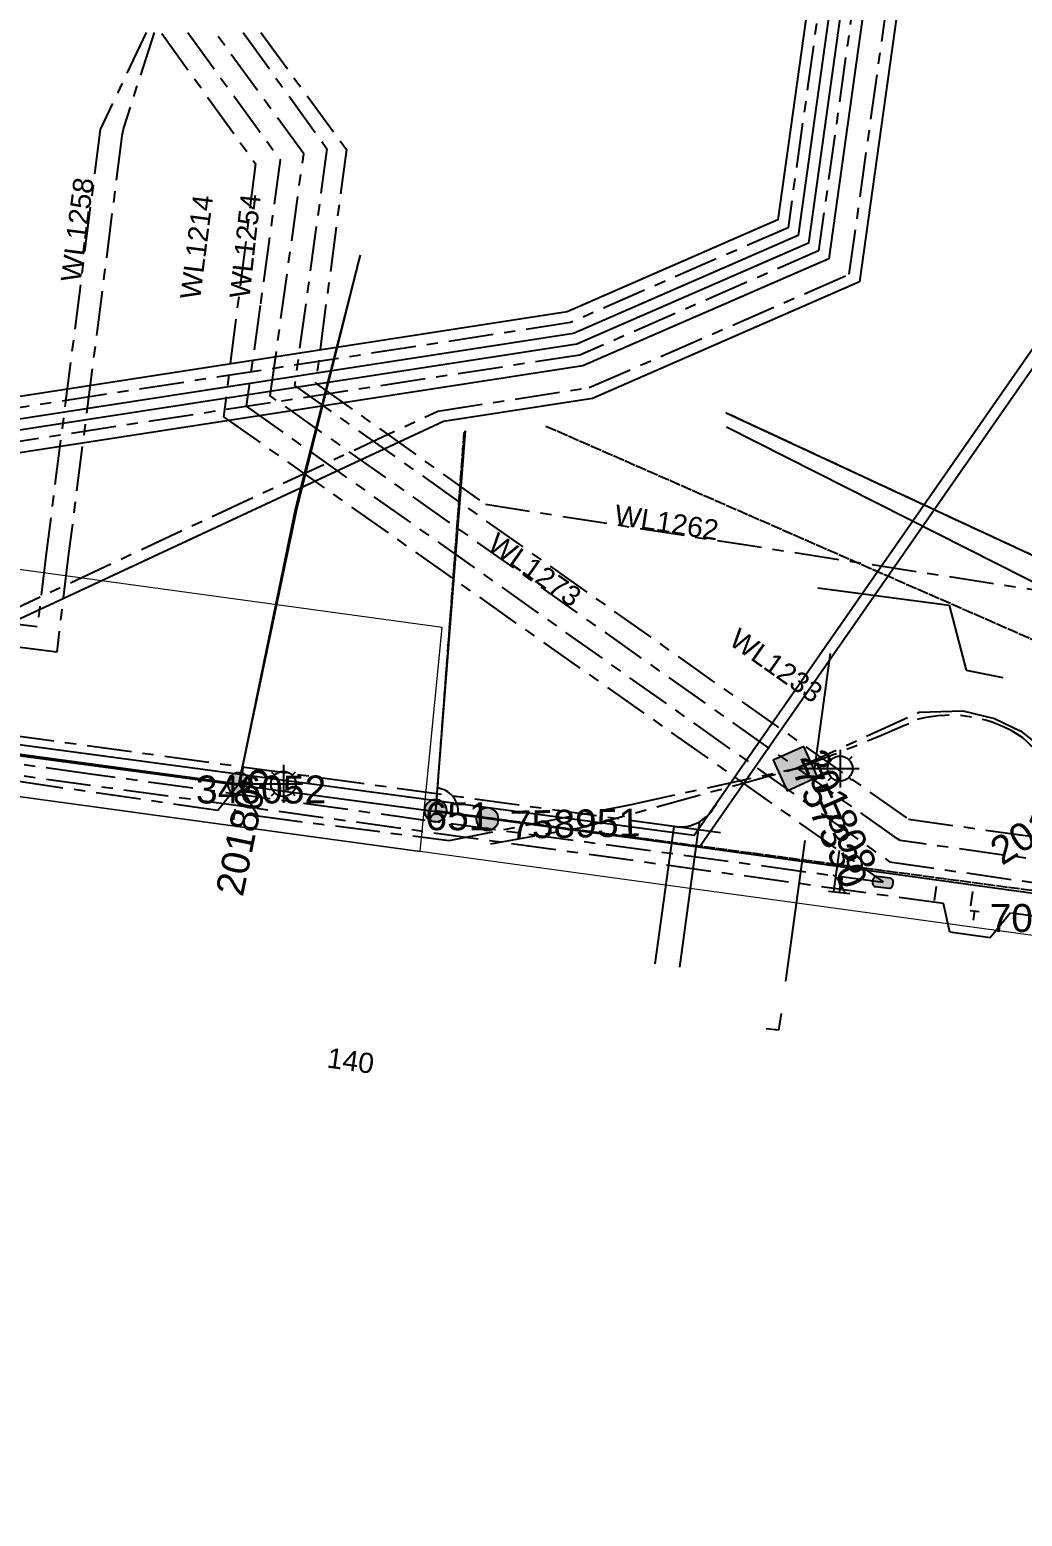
# Model space of a CAD drawing. Header units: metres. Extents: x 301012 to 305396, y 6240778 to 6244350.
# Drawn here: x 303253.8 to 303342.6, y 6243215.8 to 6243348.8 of the extents above; entities that cross this region are included whole.
import ezdxf
from ezdxf.enums import TextEntityAlignment as Align

# ---------------------------------------------------------------- set-up
doc = ezdxf.new("R2010")
doc.units = ezdxf.units.M
for name, pattern in [('Cable Exist OH', [1, 1, 0]), ('Cable Exist UG', [7, 4, -1, 1, -1]), ('DASHED', [19.05, 12.7, -6.35])]:
    doc.linetypes.add(name, pattern=pattern)
doc.layers.get('0').update_dxf_attribs({"color": 6})
for name, color, linetype, lineweight in [('Cadastre Land Parcels_SP_EXT', 118, 'Continuous', 15), ('Cadastre Roads_SP_EXT', 218, 'Continuous', 15), ('Mains_HV_EXT', 13, 'Continuous', 25), ('Mains_LV_EXT', 163, 'Continuous', 25), ('Mains_SL_EXT', 131, 'Continuous', 25), ('Mains_TR_EXT', 211, 'Continuous', 25)]:
    doc.layers.add(name, color=color, linetype=linetype, lineweight=lineweight)
for name, color, linetype in [('Equip_HV_EXT', 7, 'Continuous'), ('Equip_SP_SL_EXT', 7, 'Continuous'), ('SupportsOH_SP_TR_HV_LV_SL_EXT', 7, 'Continuous'), ('SupportsUG_SP_LV_SL_EXT', 7, 'Continuous'), ('Trench_SP_EXT', 7, 'Continuous')]:
    doc.layers.add(name, color=color, linetype=linetype)
doc.layers.add('UNKNOWN_FEATURES', color=1, linetype='DASHED', plot=False)
doc.styles.add('COLUMN_LABEL', font='arial.ttf', dxfattribs={"height": 2})
doc.styles.add('iecARIAL', font='arial.ttf', dxfattribs={"height": 2})
doc.styles.add('POLE_LABEL', font='arial.ttf', dxfattribs={"height": 2})
doc.styles.add('SL_LABEL', font='arial.ttf', dxfattribs={"height": 2})
doc.styles.get("Standard").update_dxf_attribs({"font": 'arial.ttf'})
doc.styles.add('SWITCH_LABEL', font='arial.ttf', dxfattribs={"height": 2})
doc.linetypes.add('Cable E OH', pattern='A,8,-0.01,["E",Standard,S=1.5,R=30,X=0,Y=-0.9],0', length=8.01)
doc.linetypes.add('Cable P UG', pattern='A,5,-0.1,["P",Standard,S=1.5,R=0,X=0,Y=-0.75],-1.45', length=6.55)

# ---------------------------------------------------------------- blocks, each defined once
blk = doc.blocks.new('COLUMN_EXT')
blk.add_hatch(color=256).paths.add_polyline_path([(1.5, -1.5), (1.5, 1.5), (-1.5, 1.5), (-1.5, -1.5)])
blk.add_lwpolyline([(1.5, 1.5), (-1.5, 1.5), (-1.5, -1.5), (1.5, -1.5)], close=True)
at = {"flags": 9}
for tag, p in [('STREETNAME', (-1.81, 1.6)), ('LOCATION', (-1.81, 1.4)), ('SUBURB', (-1.81, 1.8)), ('NOTES', (-1.81, 2)), ('COLUMN_TYPE', (-1.81, 0.4)), ('OWNED_BY', (-1.81, 0.6)), ('LEGEND', (-1.81, 1.2)), ('USAGE', (-1.81, 1)), ('STATE', (-1.81, 0.8))]:
    blk.add_attdef(tag, text='', height=0.2, rotation=180, dxfattribs=at).set_placement(p, align=Align.MIDDLE_LEFT)
at = {"flags": 1}
blk.add_attdef('Z', (-1.81, 2.35), '', height=0.2, rotation=180, dxfattribs=at)
at = {"flags": 9}
for tag, style, p in [('STRUCTURE_PLANT_NUMBER', 'POLE_LABEL', (-1.81, -0.03)), ('STREET_CODE', 'COLUMN_LABEL', (-1.81, 0.2))]:
    blk.add_attdef(tag, text='', height=0.2, rotation=180, dxfattribs=dict(at, style=style)).set_placement(p, align=Align.MIDDLE_LEFT)
at = {"style": 'COLUMN_LABEL', "width": 0.9, "flags": 8}
blk.add_attdef('ASSET_NUM', text='', height=2, rotation=270, dxfattribs=at).set_placement((2, -4), align=Align.MIDDLE_LEFT)
blk = doc.blocks.new('SL_LANTERN_EXT')
at = {"flags": 9}
for tag, p in [('LRATECODE', (-7.4, 0)), ('LOUTREACHVOCAB', (-7.2, 0)), ('LOUTREACH', (-7, 0)), ('LANTNUMBER', (-6.6, 0)), ('LNEW', (-6.4, 0)), ('LMASTVOCAB', (-6.2, 0)), ('LMAST', (-6, 0)), ('LLAMPVOCAB', (-5.8, 0)), ('LLAMP', (-5.6, 0)), ('LEXIST', (-5.4, 0)), ('LCHARGE3PERCENT', (-5.2, 0)), ('LCHARGE3', (-5, 0)), ('LCHARGE2PERCENT', (-4.8, 0)), ('LCHARGE2', (-4.6, 0)), ('LCHARGE1PERCENT', (-4.4, 0)), ('LCHARGE1', (-4.2, 0)), ('LCATEGORY', (-4, 0)), ('LBRACKETVOCAB', (-3.8, 0)), ('LBRACKET', (-3.6, 0)), ('LKINGHEIGHT', (-3.4, 0)), ('CREPLACE', (-3.2, 0)), ('CREMOVE', (-3, 0)), ('CNUMBER', (-2.8, 0)), ('CNEW', (-2.6, 0)), ('CEXIST', (-2.4, 0)), ('USAGE', (-2.2, 0)), ('STATE', (-2, 0)), ('OWNED_BY', (-1.8, 0)), ('ORIENTATION', (-1.6, 0)), ('OPERATING_VOLTAGE', (-1.4, 0)), ('NO_PHASES', (-1.2, 0)), ('LANTERN_TYPE', (-1, 0)), ('LANTERN_PURPOSE', (-0.8, 0)), ('CONTROL_TYPE', (-0.6, 0)), ('CONSTRUCTED_VOLTAGE', (-0.4, 0))]:
    blk.add_attdef(tag, text='', height=0.001, rotation=270, dxfattribs=at).set_placement(p, align=Align.MIDDLE_LEFT)
at = {"style": 'SL_LABEL', "flags": 9}
blk.add_attdef('STREET_CODE', text='', height=0.001, rotation=270, dxfattribs=at).set_placement((0, 0), align=Align.MIDDLE_LEFT)
at = {"flags": 1}
blk.add_attdef('Z', (0, 0), '', height=0.001, rotation=270, dxfattribs=at)
at = {"width": 0.9}
blk.add_attdef('LNUMBER', text='', height=1, dxfattribs=at).set_placement((7, -1), align=Align.MIDDLE_LEFT)
at = {"flags": 9}
for tag, p in [('LREMOVE', (0, -7.6)), ('LREPLACE', (0, -7.8)), ('LTYPE', (0, -8)), ('LTYPEVOCAB', (0, -8.2)), ('LEGEND', (0, -8.4)), ('SUBURB', (0, -8.6)), ('STREETNAME', (0, -8.8)), ('LOCATION', (0, -9)), ('NOTES', (0, -9.2)), ('MAINTAINED_BY', (0, -9.86))]:
    blk.add_attdef(tag, text='', height=0.001, dxfattribs=at).set_placement(p, align=Align.MIDDLE_LEFT)
blk.add_attdef('OPERATED_BY', (0, -9.61), '', height=0.001, dxfattribs=at)
blk.add_wipeout([(5.69, 0), (5.06, -1.06), (4, -1.69), (2.94, -1.06), (2.31, 0), (2.94, 1.06), (4, 1.69), (5.06, 1.06)])
for p, q in [((4, 1.69), (4, 0)), ((0, 0), (4, 0)), ((2.94, 1.06), (3.2, 0.8)), ((5.06, 1.06), (4.8, 0.8)), ((2.94, -1.06), (3.2, -0.8)), ((4, 0), (5.69, 0)), ((4, 0), (4, -1.69)), ((5.06, -1.06), (4.8, -0.8))]:
    blk.add_line(p, q)
blk.add_circle((4, 0), 1.12)
blk = doc.blocks.new('POLE_EXT')
blk.add_hatch(color=256).paths.add_polyline_path([(-1, 0, 1), (1, 0, 1)])
blk.add_lwpolyline([(-1, 0, 1), (1, 0, 1)], format="xyb", close=True)
at = {"flags": 8}
blk.add_attdef('pNumber', text='', height=2, dxfattribs=at).set_placement((2.5, 2.5), align=Align.MIDDLE_CENTER)
at = {"style": 'POLE_LABEL', "flags": 9}
for tag, p in [('STRUCTURE_PLANT_NUMBER', (1.35, 0.03)), ('STREET_CODE', (1.35, -0.2))]:
    blk.add_attdef(tag, text='', height=0.2, dxfattribs=at).set_placement(p, align=Align.MIDDLE_LEFT)
at = {"flags": 9}
for tag, p in [('OWNED_BY', (1.35, -0.4)), ('SPECIAL_USE', (1.35, -0.8)), ('STATE', (1.35, -1)), ('cLV', (1.35, -1.4)), ('PARENT', (1.35, -0.6)), ('USAGE', (1.35, -1.2)), ('hDepth', (1.35, -1.6)), ('hDia', (1.35, -1.8)), ('cHV', (1.35, -2)), ('LBRACKET', (1.35, -2.2)), ('LExisting', (1.35, -2.4)), ('LANTNUMBER', (1.35, -2.6)), ('cLinedev', (1.35, -3.4)), ('pExisting', (1.35, -3.8)), ('LOther', (1.35, -2.8)), ('LRemove', (1.35, -3)), ('LEGEND', (1.35, -3.2)), ('LOCATION', (1.35, -3.6)), ('PFNUMBER', (1.35, -4)), ('pFooting', (1.35, -4.4)), ('pNew', (1.35, -4.6)), ('pRelocate', (1.35, -5)), ('pRemove', (1.35, -5.2)), ('pReplace', (1.35, -5.4)), ('NEWPFNUMBER', (1.35, -4.2)), ('pStay', (1.35, -5.6)), ('pType', (1.35, -5.8)), ('cspan', (1.35, -6)), ('STREETNAME', (1.35, -6.2)), ('SUBURB', (1.35, -6.4)), ('NOTES', (1.35, -6.6)), ('OPERATED_BY', (1.36, -7.01)), ('MAINTAINED_BY', (1.36, -6.81))]:
    blk.add_attdef(tag, text='', height=0.2, dxfattribs=at).set_placement(p, align=Align.MIDDLE_LEFT)
at = {"flags": 1}
blk.add_attdef('Z', (1.35, -7.33), '', height=0.2, dxfattribs=at)
blk = doc.blocks.new('HV_STJ_EXT')
h = blk.add_hatch(color=256)
edge = h.paths.add_edge_path()
edge.add_ellipse((-0.59, 0.13), major_axis=(0.226, 0.226), ratio=1, start_angle=45, end_angle=135)
edge.add_line((-0.91, 0.13), (-0.91, -0.13))
edge.add_ellipse((-0.59, -0.13), major_axis=(0.226, 0.226), ratio=1, start_angle=135, end_angle=225)
edge.add_line((-0.59, -0.45), (0.59, -0.45))
edge.add_ellipse((0.59, -0.13), major_axis=(-0.226, 0.226), ratio=1, start_angle=135, end_angle=225)
edge.add_line((0.91, -0.13), (0.91, 0.13))
edge.add_ellipse((0.59, 0.13), major_axis=(-0.226, 0.226), ratio=1, start_angle=225, end_angle=315)
edge.add_line((0.59, 0.45), (-0.59, 0.45))
blk.add_lwpolyline([(-0.91, 0.13), (-0.91, -0.13, 0.414214), (-0.59, -0.45), (0.59, -0.45, 0.414214), (0.91, -0.13), (0.91, 0.13, 0.414214), (0.59, 0.45), (-0.59, 0.45, 0.414214)], format="xyb", close=True)
for tag, flags, p in [('ORIENTATION', 9, (1.5, 0)), ('Z', 1, (1.5, -0.8)), ('USAGE', 9, (1.5, -0.2)), ('LEGEND', 9, (1.5, -0.4)), ('NOTES', 9, (1.5, -0.6))]:
    blk.add_attdef(tag, text='', height=0.2, dxfattribs=dict(flags=flags)).set_placement(p, align=Align.MIDDLE_LEFT)
blk = doc.blocks.new('SWG_HOLEC_SU_EXT')
blk.add_line((1.8, -2), (5.8, -2))
for points in [[(1, 0), (0, 0)], [(6.6, 0), (7.6, 0)]]:
    blk.add_lwpolyline(points)
for points in [[(1.8, -0.8, 1), (1.8, 0.8, 1)], [(5.8, -0.8, 1), (5.8, 0.8, 1)]]:
    blk.add_lwpolyline(points, format="xyb", close=True)
at = {"style": 'SWITCH_LABEL', "flags": 8}
blk.add_attdef('ASSET_NUM', text='', height=2.5, rotation=179.9544, dxfattribs=at).set_placement((-2.4, 0), align=Align.MIDDLE_LEFT)
at = {"flags": 1}
blk.add_attdef('Z', (0, 0), '', height=0.2, dxfattribs=at)
at = {"flags": 9}
for tag, p in [('ACTUAL_STATUS', (0, -0.4)), ('CONSTRUCTED_VOLTAGE', (0, -0.6)), ('OPERATING_VOLTAGE', (0, -1)), ('ORIENTATION', (0, -1.2)), ('OWNED_BY', (0, -1.4)), ('NO_PHASES', (0, -0.8)), ('STATE', (0, -1.8)), ('SWITCH_TYPE', (0, -2)), ('STREETNAME', (0, -2.6)), ('PARENT', (0, -1.6)), ('USAGE', (0, -2.2)), ('LOCATION', (0, -2.4)), ('SUBURB', (0, -2.8)), ('NOTES', (0, -3))]:
    blk.add_attdef(tag, text='', height=0.2, dxfattribs=at).set_placement(p, align=Align.MIDDLE_LEFT)
at = {"style": 'SWITCH_LABEL', "flags": 9}
blk.add_attdef('STREET_CODE', text='', height=0.2, dxfattribs=at).set_placement((0, -0.2), align=Align.MIDDLE_LEFT)

msp = doc.modelspace()

# ---------------------------------------------------------------- linework, layer by layer
at = {"layer": 'Cadastre Land Parcels_SP_EXT', "linetype": 'Continuous'}
msp.add_lwpolyline([(303362.87, 6243265.12), (303288.72, 6243275.28), (303223.8, 6243284.18), (303211.29, 6243193.06), (303343.61, 6243126.25), (303362.87, 6243265.12)], close=True, dxfattribs=at)
at = {"layer": 'Mains_HV_EXT', "linetype": 'Cable P UG'}
for points in [[(303341.32, 6243454.13), (303340.31, 6243450.38), (303323.45, 6243329.67), (303302.72, 6243320.64), (303210.16, 6243306.37)], [(303342.06, 6243454.13), (303342.29, 6243450.14), (303325.27, 6243328.29), (303303.28, 6243318.7), (303210.43, 6243304.38)], [(303339.59, 6243454.13), (303337.46, 6243451.66), (303320.71, 6243331.75), (303301.88, 6243323.54), (303210.72, 6243309.45)], [(303340.61, 6243454.13), (303339.35, 6243450.8), (303322.53, 6243330.37), (303302.44, 6243321.61), (303210.99, 6243307.47)], [(303343.41, 6243454.13), (303345.25, 6243449.5), (303328.01, 6243326.21), (303304.12, 6243315.8), (303290.82, 6243313.74), (303238.83, 6243289.53)], [(303292.72, 6243312.86), (303290.1, 6243278.94)]]:
    msp.add_lwpolyline(points, dxfattribs=at)
at = {"layer": 'Mains_HV_EXT', "linetype": 'Cable Exist UG'}
for points in [[(303264.92, 6243348.5), (303262.19, 6243340), (303262.19, 6243340), (303262.04, 6243339.28), (303257.28, 6243301.93), (303256.21, 6243293.12), (303239.15, 6243295.31)], [(303264.21, 6243348.5), (303260.1, 6243339.85), (303260.1, 6243339.85), (303255.3, 6243302.18), (303254.47, 6243295.36), (303239.36, 6243297.3)]]:
    msp.add_lwpolyline(points, dxfattribs=at)
at = {"layer": 'Mains_HV_EXT', "linetype": 'Cable E OH'}
msp.add_lwpolyline([(303292.74, 6243312.9), (303290.1, 6243278.94)], dxfattribs=at)
at = {"layer": 'Mains_TR_EXT', "linetype": 'Cable Exist UG'}
for points in [[(303341.69, 6243454.17), (303341.3, 6243450.26), (303324.36, 6243328.98), (303303, 6243319.67), (303303, 6243319.67), (303210.29, 6243305.38)], [(303340.13, 6243454.13), (303338.42, 6243451.32), (303321.62, 6243331.06), (303302.16, 6243322.58), (303210.85, 6243308.46)], [(303232.07, 6243287.47), (303290.3, 6243314.67), (303303.84, 6243316.76), (303327.1, 6243326.9), (303330.98, 6243354.69), (303344.18, 6243449.21), (303342.73, 6243454.17)]]:
    msp.add_lwpolyline(points, dxfattribs=at)
at = {"layer": 'Mains_TR_EXT', "linetype": 'Cable Exist OH'}
msp.add_lwpolyline([(303292.63, 6243312.74), (303290.1, 6243278.94)], dxfattribs=at)
at = {"layer": 'Mains_TR_EXT', "linetype": 'Continuous'}
msp.add_lwpolyline([(303292.1, 6243278.67, 0.417964), (303290.26, 6243280.95)], format="xyb", dxfattribs=at)
at = {"layer": 'Trench_SP_EXT', "linetype": 'Cable Exist UG'}
for points in [[(303326.17, 6243272.66), (303326.7, 6243271.58)], [(303325.25, 6243271.74), (303327.14, 6243271.53)], [(303337.91, 6243270.02), (303338.71, 6243269.91)], [(303338.29, 6243269.97), (303338.18, 6243269.15)]]:
    msp.add_lwpolyline(points, dxfattribs=at)
at = {"layer": 'UNKNOWN_FEATURES'}
for points in [[(303324.3, 6243298.87), (303336.04, 6243297.3), (303337.55, 6243291.5), (303340.82, 6243290.85)], [(303309.75, 6243265.23), (303311.44, 6243277.52)], [(303315.58, 6243276.94), (303311.44, 6243277.52)], [(303311.93, 6243264.93), (303313.62, 6243277.22), (303313.72, 6243277.96)], [(303334.87, 6243272.15), (303334.69, 6243270.89)], [(303337.96, 6243270.44), (303338.14, 6243271.7)], [(303321.01, 6243260.79), (303320.76, 6243259.3), (303319.66, 6243259.44)]]:
    msp.add_lwpolyline(points, dxfattribs=at)

# ---------------------------------------------------------------- block references
at = {"layer": 'Equip_HV_EXT'}
ref = msp.add_blockref('SWG_HOLEC_SU_EXT', (303346.9, 6243268.09), dxfattribs=dict(at, rotation=298.6044712478496))
ref.add_attrib('ASSET_NUM', '70325', dxfattribs={"layer": '0', "height": 2.5, "style": 'SWITCH_LABEL'}).set_placement((303344.5, 6243269.34), align=Align.MIDDLE_CENTER)
at = {"layer": 'SupportsOH_SP_TR_HV_LV_SL_EXT'}
ref = msp.add_blockref('POLE_EXT', (303290.1, 6243278.94), dxfattribs=at)
ref.add_attrib('ASSET_NUM', '651', dxfattribs={"layer": '0', "height": 2.5, "rotation": 359.9388, "style": 'POLE_LABEL'}).set_placement((303292.1, 6243279.69), align=Align.TOP_CENTER)
ref = msp.add_blockref('POLE_EXT', (303294.73, 6243278.18), dxfattribs=at)
ref.add_attrib('ASSET_NUM', '758951', dxfattribs={"layer": '0', "height": 2.5, "rotation": 1, "style": 'POLE_LABEL'}).set_placement((303296.73, 6243278.93), align=Align.TOP_LEFT)
at = {"layer": 'SupportsUG_SP_LV_SL_EXT'}
ref = msp.add_blockref('COLUMN_EXT', (303322.28, 6243282.7), dxfattribs=dict(at, rotation=24.35300915203442))
ref.add_attrib('ASSET_NUM', '757330', dxfattribs={"layer": '0', "height": 2.5, "rotation": 293.1208, "style": 'COLUMN_LABEL'}).set_placement((303324.28, 6243283.45), align=Align.TOP_LEFT)

# ---------------------------------------------------------------- texts
at = {"layer": 'Cadastre Land Parcels_SP_EXT'}
msp.add_text('140', height=1.8, rotation=352.12, dxfattribs=at).set_placement((303280.3, 6243255.98))
at = {"layer": 'Mains_HV_EXT'}
for s, rotation, p in [('WL1258', 82.7431, (303258.35, 6243326.12)), ('WL1214', 82.7647, (303269.03, 6243324.57)), ('WL1254', 83.7485, (303273.45, 6243324.66)), ('WL1262', 351.1514, (303306, 6243304.54)), ('WL1273', 324.8916, (303294.63, 6243302.43)), ('WL1233', 324.7789, (303316.22, 6243293.88))]:
    msp.add_text(s, height=1.8, rotation=rotation, dxfattribs=at).set_placement(p)

# ---------------------------------------------------------------- next in the draw order: block references
at = {"layer": 'Equip_SP_SL_EXT'}
ref = msp.add_blockref('SL_LANTERN_EXT', (303322.28, 6243282.7), dxfattribs=at)
ref.add_attrib('ASSET_NUM', '201808', dxfattribs={"layer": '0', "height": 2.5, "rotation": 293.9904, "style": 'iecARIAL'}).set_placement((303323.78, 6243284.2), align=Align.MIDDLE_LEFT)
ref = msp.add_blockref('SL_LANTERN_EXT', (303272.49, 6243281.33), dxfattribs=at)
ref.add_attrib('ASSET_NUM', '201805', dxfattribs={"layer": '0', "height": 2.5, "rotation": 78.3116, "style": 'iecARIAL'}).set_placement((303273.99, 6243282.83), align=Align.MIDDLE_RIGHT)
ref = msp.add_blockref('SL_LANTERN_EXT', (303348.44, 6243279.76), dxfattribs=at)
ref.add_attrib('ASSET_NUM', '201809', dxfattribs={"layer": '0', "height": 2.5, "rotation": 32.2288, "style": 'iecARIAL'}).set_placement((303349.94, 6243281.26), align=Align.MIDDLE_RIGHT)

# ---------------------------------------------------------------- next in the draw order: linework, layer by layer
at = {"layer": 'Cadastre Roads_SP_EXT', "linetype": 'Continuous'}
msp.add_lwpolyline([(303223.8, 6243284.18), (303288.72, 6243275.28), (303289.71, 6243285.26), (303290.7, 6243295.3), (303212.38, 6243306.05)], dxfattribs=at)
at = {"layer": 'Mains_HV_EXT', "linetype": 'Cable P UG'}
for points in [[(303341.64, 6243416.74), (303367.99, 6243413.56), (303357.64, 6243338.81), (303313.7, 6243275.66), (303142.76, 6243298.6), (303142.72, 6243298.61), (303142.72, 6243298.61, 0.449139), (303058.87, 6243238.54), (303058.87, 6243238.54), (303058.87, 6243238.52), (303031.06, 6243037.94), (302678.62, 6243085.57), (302684.82, 6243130.89)], [(303341.52, 6243415.74), (303367.02, 6243412.69), (303356.68, 6243339.19), (303313.23, 6243276.73), (303142.94, 6243299.59), (303142.94, 6243299.59, 0.449139), (303057.88, 6243238.64), (303057.88, 6243238.64), (303030.2, 6243039.07), (302679.75, 6243086.42), (302685.81, 6243130.76)]]:
    msp.add_lwpolyline(points, format="xyb", dxfattribs=at)
for points in [[(303316.16, 6243314.49), (303386.86, 6243281.61), (303794.29, 6243219.6), (304221.32, 6243156.24), (304272.28, 6243147.01), (304350.82, 6243135.67), (304587.21, 6243101.43), (304667.41, 6243090.1), (304762.14, 6243074.17), (304886.51, 6243055.75), (304981.35, 6243043.75), (305056.06, 6243033.77), (305128.95, 6243023.27), (305191.75, 6243014.33), (305205.33, 6243078.02), (305286.78, 6243407.49)], [(303283.34, 6243328.59), (303277.56, 6243305.99), (303272.49, 6243281.33)], [(303192.8, 6243292.12), (303217.09, 6243288.86), (303272.49, 6243281.33)], [(303290.1, 6243278.94), (303367.66, 6243268.23)]]:
    msp.add_lwpolyline(points, dxfattribs=at)
at = {"layer": 'Mains_HV_EXT', "linetype": 'Cable E OH'}
for points in [[(303316.16, 6243314.49), (303386.86, 6243281.61), (303794.29, 6243219.6), (304221.32, 6243156.24), (304272.1, 6243146.16), (304350.69, 6243134.78), (304430.74, 6243123.01), (304502.83, 6243112.74), (304587.08, 6243100.54), (304667.27, 6243089.21), (304762, 6243073.28), (304832.7, 6243062.83), (304886.38, 6243054.86), (304981.22, 6243042.86), (305055.93, 6243032.88), (305128.83, 6243022.38), (305192.37, 6243013.4), (305205.33, 6243078.02), (305286.78, 6243407.49)], [(303283.34, 6243328.59), (303277.68, 6243306.01), (303272.49, 6243281.33)], [(303386.48, 6243277.89), (303385.83, 6243277.99), (303316.12, 6243313.22)], [(303192.8, 6243292.12), (303217.09, 6243288.86), (303272.49, 6243281.33)], [(303290.1, 6243278.94), (303367.66, 6243268.23)]]:
    msp.add_lwpolyline(points, dxfattribs=at)
at = {"layer": 'Mains_HV_EXT', "linetype": 'Cable Exist UG'}
for points in [[(303265.61, 6243348.42), (303274, 6243336.78), (303271.13, 6243314.15), (303330.14, 6243272.56)], [(303267.93, 6243348.5), (303276.21, 6243337.13), (303274.41, 6243324.11), (303274.41, 6243324.11), (303273.16, 6243315.09), (303330.7, 6243274.37), (303330.7, 6243274.37), (303344.57, 6243272.36), (303346.9, 6243268.09), (303348.83, 6243268.81)], [(303349.17, 6243271.97), (303347.84, 6243274), (303331.66, 6243276.26), (303331.4, 6243276.43), (303275.31, 6243316.02), (303278.3, 6243337.66), (303270.4, 6243348.51)], [(303272.9, 6243348.5), (303280.38, 6243338.11), (303277.48, 6243316.94), (303332.39, 6243278.17), (303348.97, 6243275.86), (303350.38, 6243273.69), (303354.26, 6243273.09)], [(303274.48, 6243348.5), (303282.12, 6243338.06), (303279.37, 6243317.16), (303294.55, 6243306.33), (303366.44, 6243295.13), (303365.81, 6243290.67), (303366.3, 6243286.14), (303367.43, 6243284.99), (303370.62, 6243282.88), (303376.44, 6243279.89), (303377.48, 6243276.66), (303421.31, 6243270.1)], [(303330.14, 6243272.51), (303289.18, 6243278.07), (303259.24, 6243282.21), (303225.9, 6243286.81)]]:
    msp.add_lwpolyline(points, dxfattribs=at)
at = {"layer": 'Mains_LV_EXT', "linetype": 'Cable Exist UG'}
msp.add_lwpolyline([(303364.02, 6243266.68), (303351.82, 6243268.31), (303349.68, 6243266.18), (303346.74, 6243266.58), (303345.57, 6243269.24), (303341.51, 6243269.79), (303339.69, 6243267.58), (303336.08, 6243268.08), (303335.52, 6243270.63), (303209.33, 6243288.1)], dxfattribs=at)
at = {"layer": 'Mains_SL_EXT', "linetype": 'Cable Exist UG'}
for points in [[(303322.28, 6243282.7), (303333.34, 6243287.73), (303337.25, 6243287.85), (303340.08, 6243287.18), (303342.43, 6243286.04), (303344.6, 6243284.35), (303346.29, 6243282.31), (303348.45, 6243279.76)], [(303224.36, 6243287.76), (303225.34, 6243285.36), (303225.34, 6243285.36), (303252.81, 6243281.57), (303270.63, 6243278.97), (303272.49, 6243281.33)], [(303272.49, 6243281.33), (303274.19, 6243278.46), (303291.3, 6243276.27), (303307.58, 6243279.5), (303322.28, 6243282.7)]]:
    msp.add_lwpolyline(points, dxfattribs=at)
at = {"layer": 'Mains_TR_EXT', "linetype": 'Cable Exist OH'}
for points in [[(303316.07, 6243314.53), (303386.86, 6243281.61), (303794.29, 6243219.6), (304087.32, 6243176.12), (304166.7, 6243162.26), (304221.34, 6243154.21), (304272.06, 6243146.71), (304350.77, 6243135.37), (304430.83, 6243123.61), (304502.91, 6243113.33), (304587.17, 6243101.14), (304667.36, 6243089.8), (304762.09, 6243073.87), (304832.79, 6243063.42), (304886.47, 6243055.45), (304981.3, 6243043.43), (305056.19, 6243032.78), (305129.62, 6243021.72), (305192.72, 6243013.23), (305209.43, 6243086.55), (305286.75, 6243407.28)], [(303283.34, 6243328.59), (303277.68, 6243306.01), (303272.49, 6243281.33)], [(303299.96, 6243313.33), (303386.19, 6243275.54)], [(303224.36, 6243287.76), (303272.49, 6243281.33)], [(303290.1, 6243278.94), (303363.25, 6243269.17), (303452.84, 6243255.31), (303535.39, 6243242.78), (303615.77, 6243230.49), (303703.84, 6243217.14), (303802.73, 6243202.16), (303902.2, 6243187.06), (304011.43, 6243170.47)]]:
    msp.add_lwpolyline(points, dxfattribs=at)
at = {"layer": 'Trench_SP_EXT', "linetype": 'Cable Exist UG'}
for points in [[(303315.22, 6243279.52), (303314.86, 6243279.01), (303314.86, 6243279.01, -0.282518), (303311.46, 6243277.51), (303311.46, 6243277.51), (303311.44, 6243277.52), (303142.33, 6243300.76), (303135.62, 6243301.68), (303135.62, 6243301.68, 0.414055), (303055.8, 6243241.18), (303055.8, 6243241.18), (303054.15, 6243229.23), (303030.21, 6243047.19), (303028.75, 6243039.71), (303025.97, 6243040.09)], [(303322.2, 6243282.66, 0.018689), (303333.18, 6243287.08), (303333.18, 6243287.08, -0.220916), (303342.63, 6243285.44), (303342.63, 6243285.44, -0.00926), (303348.44, 6243279.76)], [(303325.67, 6243273.16, -0.243016), (303326.28, 6243272.3), (303326.28, 6243272.3), (303326.2, 6243271.62)]]:
    msp.add_lwpolyline(points, format="xyb", dxfattribs=at)
for points in [[(303295.04, 6243275.97), (303303.15, 6243277.43), (303322.34, 6243282.7), (303322.37, 6243282.72)], [(303272.06, 6243278.12), (303272.18, 6243279.08)]]:
    msp.add_lwpolyline(points, dxfattribs=at)
at = {"layer": 'UNKNOWN_FEATURES'}
for points in [[(303321.42, 6243263.68), (303325.43, 6243293)], [(303325.73, 6243271.71), (303326.21, 6243275.37)], [(303326.45, 6243273.09), (303326.28, 6243271.84)]]:
    msp.add_lwpolyline(points, dxfattribs=at)

# ---------------------------------------------------------------- next in the draw order: block references
at = {"layer": 'Equip_HV_EXT', "rotation": 172.2758465820348}
msp.add_blockref('HV_STJ_EXT', (303330.1, 6243272.52), dxfattribs=at)
at = {"layer": 'SupportsOH_SP_TR_HV_LV_SL_EXT'}
ref = msp.add_blockref('POLE_EXT', (303272.49, 6243281.33), dxfattribs=at)
ref.add_attrib('ASSET_NUM', '346052', dxfattribs={"layer": '0', "height": 2.5, "style": 'POLE_LABEL'}).set_placement((303274.49, 6243282.08), align=Align.TOP_CENTER)

doc.saveas('drawing.dxf')
